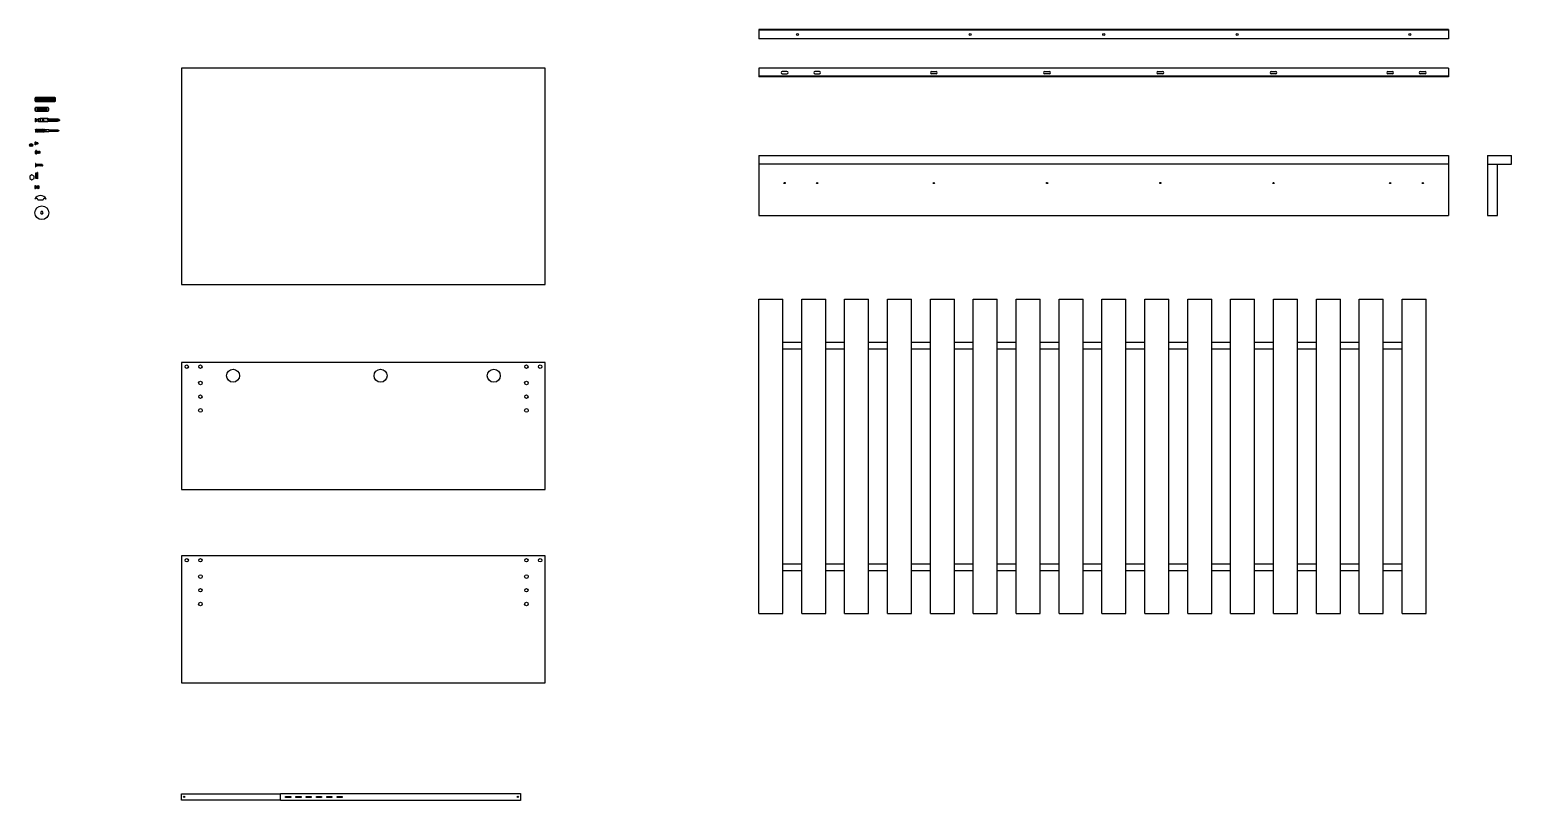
# Model space of a CAD drawing. Header units: millimetres. Extents: x 9 to 600, y -262 to 1234.
# Drawn here: x 38.5 to 470.4, y -261.5 to -36.9 of the extents above; entities that cross this region are included whole.
import ezdxf

# ---------------------------------------------------------------- set-up
doc = ezdxf.new("R2010")
doc.units = ezdxf.units.MM
doc.layers.add('Viti', color=50, linetype='Continuous')

# ---------------------------------------------------------------- blocks, each defined once
blk = doc.blocks.new('101367')
for p, q in [((40.33, 268.19), (40.33, 267.01)), ((40.53, 268), (45.73, 268)), ((40.53, 267.8), (45.73, 267.8)), ((45.93, 268.19), (45.93, 267.01)), ((40.53, 267.6), (45.73, 267.6)), ((40.53, 267.4), (45.73, 267.4)), ((40.53, 267.2), (45.73, 267.2))]:
    blk.add_line(p, q)
blk.add_lwpolyline([(40.3, 268.17), (40.19, 268.06, 0.198912), (40.13, 267.92), (40.13, 267.28, 0.198912), (40.19, 267.14), (40.3, 267.03, 0.198912), (40.37, 267), (45.89, 267, 0.198912), (45.96, 267.03), (46.07, 267.14, 0.198912), (46.13, 267.28), (46.13, 267.92, 0.198912), (46.07, 268.06), (45.96, 268.17, 0.198912), (45.89, 268.2), (40.37, 268.2, 0.198912)], format="xyb", close=True)
blk = doc.blocks.new('101359')
for p, q in [((40.25, 264.26), (40.25, 265.24)), ((43.65, 265.15), (40.45, 265.15)), ((43.65, 264.95), (40.45, 264.95)), ((43.65, 264.75), (40.45, 264.75)), ((43.65, 264.55), (40.45, 264.55)), ((43.65, 264.35), (40.45, 264.35)), ((43.85, 265.24), (43.85, 264.26))]:
    blk.add_line(p, q)
blk.add_lwpolyline([(44.05, 265, 0.198912), (44.02, 265.08), (43.88, 265.22, 0.198932), (43.81, 265.25), (40.29, 265.25, 0.198544), (40.22, 265.22), (40.08, 265.08, 0.199261), (40.05, 265), (40.05, 264.49, 0.198038), (40.08, 264.42), (40.22, 264.28, 0.199807), (40.29, 264.25), (43.81, 264.25, 0.198893), (43.88, 264.28), (44.02, 264.42, 0.198912), (44.05, 264.49), (44.05, 265)], format="xyb")
blk = doc.blocks.new('105163')
for p, q in [((40.03, 251.93), (40.03, 251.53)), ((40.38, 252.23), (40.26, 252.23)), ((40.38, 251.23), (40.26, 251.23)), ((40.43, 252.18), (40.43, 251.28)), ((40.43, 252.13), (40.43, 251.33)), ((40.46, 251.98), (40.43, 252)), ((40.43, 251.47), (40.48, 251.43)), ((40.48, 252.03), (40.46, 251.98)), ((40.5, 251.48), (40.46, 251.98)), ((40.53, 251.98), (40.48, 252.03)), ((40.48, 251.43), (40.5, 251.48)), ((40.5, 251.48), (40.55, 251.43)), ((40.55, 252.03), (40.53, 251.98)), ((40.57, 251.48), (40.53, 251.98)), ((40.6, 251.98), (40.55, 252.03)), ((40.55, 251.43), (40.57, 251.48)), ((40.57, 251.48), (40.62, 251.43)), ((40.62, 252.03), (40.6, 251.98)), ((40.64, 251.48), (40.6, 251.98)), ((40.67, 251.98), (40.62, 252.03)), ((40.62, 251.43), (40.64, 251.48)), ((40.64, 251.48), (40.69, 251.43)), ((40.69, 252.03), (40.67, 251.98)), ((40.71, 251.48), (40.67, 251.98)), ((40.74, 251.98), (40.69, 252.03)), ((40.69, 251.43), (40.71, 251.48)), ((40.71, 251.48), (40.76, 251.43)), ((40.76, 252.03), (40.74, 251.98)), ((40.78, 251.48), (40.74, 251.98)), ((40.81, 251.98), (40.76, 252.03)), ((40.76, 251.43), (40.78, 251.48)), ((40.78, 251.48), (40.83, 251.43)), ((40.83, 252.03), (40.81, 251.98)), ((40.85, 251.48), (40.81, 251.98)), ((40.88, 251.98), (40.83, 252.03)), ((40.83, 251.43), (40.85, 251.48)), ((40.85, 251.48), (40.9, 251.43)), ((40.9, 252.03), (40.88, 251.98)), ((40.92, 251.48), (40.88, 251.98)), ((40.95, 251.98), (40.9, 252.03)), ((40.9, 251.43), (40.92, 251.48)), ((40.92, 251.48), (40.97, 251.43)), ((40.97, 252.03), (40.95, 251.98)), ((40.99, 251.48), (40.95, 251.98)), ((41.02, 251.98), (40.97, 252.03)), ((40.97, 251.43), (40.99, 251.48)), ((40.99, 251.48), (41.04, 251.43)), ((41.04, 252.03), (41.02, 251.98)), ((41.06, 251.48), (41.02, 251.98)), ((41.09, 251.98), (41.04, 252.03)), ((41.04, 251.43), (41.06, 251.48)), ((41.06, 251.48), (41.11, 251.43)), ((41.11, 252.03), (41.09, 251.98)), ((41.13, 251.48), (41.09, 251.98)), ((41.16, 251.98), (41.11, 252.03)), ((41.11, 251.43), (41.13, 251.48)), ((41.13, 251.48), (41.18, 251.43)), ((41.18, 252.03), (41.16, 251.98)), ((41.2, 251.48), (41.16, 251.98)), ((41.23, 251.98), (41.18, 252.03)), ((41.18, 251.43), (41.2, 251.48)), ((41.2, 251.48), (41.25, 251.43)), ((41.25, 252.03), (41.23, 251.98)), ((41.27, 251.48), (41.23, 251.98)), ((41.3, 251.98), (41.25, 252.03)), ((41.25, 251.43), (41.27, 251.48)), ((41.27, 251.48), (41.32, 251.43)), ((41.32, 252.03), (41.3, 251.98)), ((41.34, 251.48), (41.3, 251.98)), ((41.37, 251.98), (41.32, 252.03)), ((41.32, 251.43), (41.34, 251.48)), ((41.34, 251.48), (41.39, 251.43)), ((41.37, 251.98), (41.4, 251.98)), ((41.41, 251.48), (41.37, 251.98)), ((41.39, 251.43), (41.41, 251.48)), ((41.43, 251.95), (41.43, 251.5))]:
    blk.add_line(p, q)
for centre, radius, start, end in [((40.43, 251.87), 0.405, 124.5854, 172.7178), ((40.47, 251.61), 0.451, 190.1412, 232.7163), ((40.26, 252.13), 0.1, 90, 124.5854), ((40.26, 251.33), 0.1, 232.7163, 270), ((40.38, 252.18), 0.05, 0, 90), ((40.38, 251.28), 0.05, 270, 0), ((41.4, 251.95), 0.025, 0, 90), ((41.4, 251.5), 0.025, 277.6197, 0)]:
    blk.add_arc(centre, radius, start, end)
blk = doc.blocks.new('117327')
for p, q in [((40.06, 254.75), (40.08, 254.77)), ((40.08, 254.77), (40.08, 253.87)), ((40.28, 254.47), (40.23, 254.52)), ((40.23, 254.52), (40.23, 254.51)), ((40.24, 254.17), (40.23, 254.29)), ((40.23, 254.15), (40.24, 254.17)), ((40.24, 254.17), (40.29, 254.12)), ((40.3, 254.52), (40.28, 254.47)), ((40.31, 254.17), (40.28, 254.47)), ((40.29, 254.12), (40.31, 254.17)), ((40.35, 254.47), (40.3, 254.52)), ((40.31, 254.17), (40.36, 254.12)), ((40.37, 254.52), (40.35, 254.47)), ((40.38, 254.17), (40.35, 254.47)), ((40.36, 254.12), (40.38, 254.17)), ((40.42, 254.47), (40.37, 254.52)), ((40.38, 254.17), (40.43, 254.12)), ((40.44, 254.52), (40.42, 254.47)), ((40.45, 254.17), (40.42, 254.47)), ((40.43, 254.12), (40.45, 254.17)), ((40.49, 254.47), (40.44, 254.52)), ((40.45, 254.17), (40.5, 254.12)), ((40.51, 254.52), (40.49, 254.47)), ((40.52, 254.17), (40.49, 254.47)), ((40.5, 254.12), (40.52, 254.17)), ((40.56, 254.47), (40.51, 254.52)), ((40.52, 254.17), (40.57, 254.12)), ((40.58, 254.52), (40.56, 254.47)), ((40.59, 254.17), (40.56, 254.47)), ((40.57, 254.12), (40.59, 254.17)), ((40.63, 254.47), (40.58, 254.52)), ((40.59, 254.17), (40.64, 254.12)), ((40.65, 254.52), (40.63, 254.47)), ((40.66, 254.17), (40.63, 254.47)), ((40.64, 254.12), (40.66, 254.17)), ((40.7, 254.47), (40.65, 254.52)), ((40.66, 254.17), (40.71, 254.12)), ((40.72, 254.52), (40.7, 254.47)), ((40.73, 254.17), (40.7, 254.47)), ((40.71, 254.12), (40.73, 254.17)), ((40.77, 254.47), (40.72, 254.52)), ((40.73, 254.17), (40.78, 254.12)), ((40.8, 254.17), (40.77, 254.47)), ((40.77, 254.47), (40.8, 254.47)), ((40.78, 254.12), (40.8, 254.17)), ((40.8, 254.17), (40.8, 254.17)), ((40.83, 254.45), (40.83, 254.2))]:
    blk.add_line(p, q)
blk.add_lwpolyline([(40.08, 254.77), (40.2, 254.77, -0.414214), (40.23, 254.74), (40.23, 253.9, -0.414214), (40.2, 253.87), (40.08, 253.87), (40.06, 253.89, -0.198912), (40.03, 253.96), (40.03, 254.68)], format="xyb")
for centre, radius, start, end in [((40.13, 254.68), 0.1, 135, 180), ((40.8, 254.45), 0.025, 0, 90), ((40.8, 254.2), 0.025, 270, 0)]:
    blk.add_arc(centre, radius, start, end)
blk = doc.blocks.new('*U54')
blk.add_lwpolyline([(0, 0), (0, 0.1), (0.05, 0), (0.12, -0.4), (0.12, -0.5), (0.07, -0.4), (0, 0)])
blk = doc.blocks.new('*U55')
at = {"color": 0, "linetype": 'ByBlock', "lineweight": -2, "transparency": 16777216}
for p in [(42.38, 270.66), (42.66, 270.66), (42.93, 270.66), (43.21, 270.66), (43.49, 270.66), (43.76, 270.66)]:
    blk.add_blockref('*U54', p, dxfattribs=at)
blk = doc.blocks.new('110789')
for p, q in [((40.13, 246.71), (40.13, 245.81)), ((40.23, 246.71), (40.23, 245.81)), ((40.55, 246.46), (40.33, 246.46)), ((40.83, 246.46), (40.6, 246.46)), ((41.11, 246.46), (40.88, 246.46)), ((41.38, 246.46), (41.16, 246.46)), ((41.66, 246.46), (41.43, 246.46)), ((41.94, 246.46), (41.71, 246.46)), ((42.06, 246.46), (41.99, 246.46)), ((42.11, 246.43), (42.09, 246.45)), ((42.13, 246.39), (42.13, 246.13)), ((40.62, 246.06), (40.33, 246.06)), ((40.9, 246.06), (40.67, 246.06)), ((41.18, 246.06), (40.95, 246.06)), ((41.45, 246.06), (41.23, 246.06)), ((41.73, 246.06), (41.5, 246.06)), ((42.01, 246.06), (41.78, 246.06)), ((42.06, 246.06), (42.06, 246.06)), ((42.09, 246.08), (42.11, 246.1))]:
    blk.add_line(p, q)
blk.add_lwpolyline([(40.23, 246.71), (40.33, 246.46), (40.33, 246.06), (40.23, 245.81)])
for centre, start, end in [((40.18, 246.71), 360, 180), ((42.06, 246.41), 45, 90), ((42.08, 246.39), 0, 45), ((40.18, 245.81), 180, 0), ((42.06, 246.11), 270, 315), ((42.08, 246.13), 315, 0)]:
    blk.add_arc(centre, 0.05, start, end)
blk.add_blockref('*U55', (-1.83, -24.2))
blk = doc.blocks.new('*U62')
blk.add_lwpolyline([(-0.02, 0.1), (-0.02, 0.25), (0.03, 0.1), (0.14, -0.5), (0.14, -0.65), (0.09, -0.5), (-0.02, 0.1)])
blk = doc.blocks.new('*U63')
at = {"color": 0, "linetype": 'ByBlock', "lineweight": -2, "transparency": 16777216}
for p in [(42.38, 270.66), (42.69, 270.66), (42.99, 270.66), (43.3, 270.66), (43.61, 270.66), (43.91, 270.66), (44.22, 270.66), (44.53, 270.66), (44.83, 270.66)]:
    blk.add_blockref('*U62', p, dxfattribs=at)
blk = doc.blocks.new('123491')
for p, q in [((40.18, 259.21), (40.18, 258.34)), ((40.23, 259.22), (40.23, 258.32)), ((40.33, 259.21), (40.33, 258.33)), ((41, 259.09), (41.03, 259.12)), ((41.03, 259.27), (41.03, 259.12)), ((41.03, 259.12), (41.03, 258.42)), ((41.53, 259.27), (41.58, 259.3)), ((41.58, 259.3), (41.58, 258.25)), ((46.88, 258.97), (46.88, 259.12)), ((46.88, 259.12), (46.94, 258.94)), ((40.13, 259.05), (40.13, 258.5)), ((40.38, 259.02), (40.98, 259.02)), ((40.38, 258.52), (40.98, 258.52)), ((40.98, 259.02), (40.98, 258.52)), ((41, 258.45), (41.03, 258.42)), ((41.03, 258.42), (41.03, 258.27)), ((41.58, 258.25), (41.53, 258.27)), ((43.78, 259.07), (43.8, 259.07)), ((43.78, 258.47), (43.91, 258.47)), ((43.85, 259.07), (44.11, 259.07)), ((43.96, 258.47), (44.21, 258.47)), ((44.16, 259.07), (44.41, 259.07)), ((44.26, 258.47), (44.52, 258.47)), ((44.46, 259.07), (44.72, 259.07)), ((44.57, 258.47), (44.83, 258.47)), ((44.77, 259.07), (45.03, 259.07)), ((44.88, 258.47), (45.13, 258.47)), ((45.08, 259.07), (45.33, 259.07)), ((45.18, 258.47), (45.44, 258.47)), ((45.38, 259.07), (45.64, 259.07)), ((45.49, 258.47), (45.75, 258.47)), ((45.69, 259.07), (45.94, 259.07)), ((45.8, 258.47), (46.05, 258.47)), ((46, 259.07), (46.25, 259.07)), ((46.1, 258.47), (46.36, 258.47)), ((46.3, 259.07), (46.56, 259.07)), ((46.41, 258.47), (46.56, 258.47)), ((46.78, 259.02), (46.88, 258.97)), ((46.95, 258.61), (46.78, 258.52)), ((46.95, 258.61), (46.88, 258.97)), ((46.94, 258.94), (47.28, 258.77)), ((46.94, 258.94), (46.99, 258.63)), ((47, 258.46), (46.95, 258.61)), ((47.28, 258.77), (46.99, 258.63)), ((46.99, 258.63), (47, 258.46))]:
    blk.add_line(p, q)
for points in [[(40.18, 259.21), (40.23, 259.22), (40.31, 259.22, -0.344151), (40.34, 259.2), (40.38, 259.02), (40.38, 258.52), (40.34, 258.34, -0.344151), (40.31, 258.32), (40.23, 258.32), (40.18, 258.34)], [(42.18, 259.12), (42.43, 258.98, -0.259444), (42.54, 258.77), (42.54, 258.77, -0.259444), (42.43, 258.56), (42.18, 258.42)]]:
    blk.add_lwpolyline(points, format="xyb")
for points in [[(41.03, 259.27), (41.53, 259.27), (41.53, 258.27), (41.03, 258.27)], [(41.58, 259.3), (43.78, 259.3), (43.78, 258.25), (41.58, 258.25)], [(43.78, 259.12), (42.18, 259.12), (42.18, 258.42), (43.78, 258.42)], [(46.56, 259.07), (46.56, 259.22), (46.61, 259.07), (46.71, 258.49), (46.72, 258.33), (46.66, 258.48), (46.56, 259.07)]]:
    blk.add_lwpolyline(points)
for centre, radius, start, end in [((40.4, 259.05), 0.267, 144.3279, 181.2305), ((40.4, 258.49), 0.267, 178.7695, 215.6721), ((41.11, 259.03), 0.128, 154.7078, 182.2482), ((41.11, 258.52), 0.126, 177.5641, 205.4706), ((41.02, 259.07), 0.03, 135, 154.7078), ((41.02, 258.47), 0.03, 205.4706, 225), ((46.56, 258.97), 0.5, 270, 281.7764), ((46.56, 258.57), 0.5, 63.4349, 84.5343), ((46.56, 258.97), 0.5, 287.457, 296.5651)]:
    blk.add_arc(centre, radius, start, end)
blk.add_blockref('*U63', (1.44, -11.69))
blk = doc.blocks.new('*U58')
blk.add_lwpolyline([(-0.01, 0.05), (0, 0.15), (0.04, 0.05), (0.13, -0.45), (0.13, -0.55), (0.08, -0.45), (-0.01, 0.05)])
blk = doc.blocks.new('*U59')
at = {"color": 0, "linetype": 'ByBlock', "lineweight": -2, "transparency": 16777216}
for p in [(42.38, 270.66), (42.76, 270.66), (43.15, 270.66), (43.53, 270.66), (43.91, 270.66), (44.3, 270.66), (44.68, 270.66)]:
    blk.add_blockref('*U58', p, dxfattribs=at)
blk = doc.blocks.new('114334')
for p, q in [((40.21, 258.88), (40.27, 258.18)), ((40.21, 258.88), (40.21, 258.19)), ((40.22, 258.18), (40.27, 258.18)), ((42.79, 258.88), (42.73, 258.88)), ((42.79, 258.18), (42.79, 258.88)), ((44.09, 258.78), (44.09, 258.28))]:
    blk.add_line(p, q)
for points in [[(40.21, 258.88), (40.23, 258.93), (40.28, 258.88)], [(40.27, 258.18), (40.32, 258.13), (40.34, 258.18)], [(40.28, 258.88), (40.3, 258.93), (40.35, 258.88)], [(40.28, 258.88), (40.34, 258.18)], [(40.34, 258.18), (40.39, 258.13), (40.41, 258.18)], [(40.35, 258.88), (40.37, 258.93), (40.42, 258.88)], [(40.35, 258.88), (40.41, 258.18)], [(40.41, 258.18), (40.46, 258.13), (40.48, 258.18)], [(40.42, 258.88), (40.44, 258.93), (40.49, 258.88)], [(40.42, 258.88), (40.48, 258.18)], [(40.48, 258.18), (40.53, 258.13), (40.55, 258.18)], [(40.49, 258.88), (40.51, 258.93), (40.56, 258.88)], [(40.49, 258.88), (40.55, 258.18)], [(40.55, 258.18), (40.6, 258.13), (40.62, 258.18)], [(40.56, 258.88), (40.58, 258.93), (40.63, 258.88)], [(40.56, 258.88), (40.62, 258.18)], [(40.62, 258.18), (40.67, 258.13), (40.69, 258.18)], [(40.63, 258.88), (40.65, 258.93), (40.7, 258.88)], [(40.63, 258.88), (40.69, 258.18)], [(40.69, 258.18), (40.74, 258.13), (40.76, 258.18)], [(40.7, 258.88), (40.72, 258.93), (40.77, 258.88)], [(40.7, 258.88), (40.76, 258.18)], [(40.76, 258.18), (40.81, 258.13), (40.83, 258.18)], [(40.77, 258.88), (40.79, 258.93), (40.84, 258.88)], [(40.77, 258.88), (40.83, 258.18)], [(40.83, 258.18), (40.88, 258.13), (40.9, 258.18)], [(40.84, 258.88), (40.86, 258.93), (40.91, 258.88)], [(40.84, 258.88), (40.9, 258.18)], [(40.9, 258.18), (40.95, 258.13), (40.97, 258.18)], [(40.91, 258.88), (40.93, 258.93), (40.98, 258.88)], [(40.91, 258.88), (40.97, 258.18)], [(40.97, 258.18), (41.02, 258.13), (41.04, 258.18)], [(40.98, 258.88), (41, 258.93), (41.05, 258.88)], [(40.98, 258.88), (41.04, 258.18)], [(41.04, 258.18), (41.09, 258.13), (41.11, 258.18)], [(41.05, 258.88), (41.07, 258.93), (41.12, 258.88)], [(41.05, 258.88), (41.11, 258.18)], [(41.11, 258.18), (41.16, 258.13), (41.18, 258.18)], [(41.12, 258.88), (41.14, 258.93), (41.19, 258.88)], [(41.12, 258.88), (41.18, 258.18)], [(41.18, 258.18), (41.23, 258.13), (41.25, 258.18)], [(41.19, 258.88), (41.21, 258.93), (41.26, 258.88)], [(41.19, 258.88), (41.25, 258.18)], [(41.25, 258.18), (41.3, 258.13), (41.32, 258.18)], [(41.26, 258.88), (41.28, 258.93), (41.33, 258.88)], [(41.26, 258.88), (41.32, 258.18)], [(41.32, 258.18), (41.37, 258.13), (41.39, 258.18)], [(41.33, 258.88), (41.35, 258.93), (41.4, 258.88)], [(41.33, 258.88), (41.39, 258.18)], [(41.39, 258.18), (41.44, 258.13), (41.46, 258.18)], [(41.4, 258.88), (41.42, 258.93), (41.47, 258.88)], [(41.4, 258.88), (41.46, 258.18)], [(41.46, 258.18), (41.51, 258.13), (41.53, 258.18)], [(41.47, 258.88), (41.49, 258.93), (41.54, 258.88)], [(41.47, 258.88), (41.53, 258.18)], [(41.53, 258.18), (41.58, 258.13), (41.6, 258.18)], [(41.54, 258.88), (41.56, 258.93), (41.61, 258.88)], [(41.54, 258.88), (41.6, 258.18)], [(41.6, 258.18), (41.65, 258.13), (41.67, 258.18)], [(41.61, 258.88), (41.63, 258.93), (41.68, 258.88)], [(41.61, 258.88), (41.67, 258.18)], [(41.67, 258.18), (41.72, 258.13), (41.74, 258.18)], [(41.68, 258.88), (41.7, 258.93), (41.75, 258.88)], [(41.68, 258.88), (41.74, 258.18)], [(41.74, 258.18), (41.79, 258.13), (41.81, 258.18)], [(41.75, 258.88), (41.77, 258.93), (41.82, 258.88)], [(41.75, 258.88), (41.81, 258.18)], [(41.81, 258.18), (41.86, 258.13), (41.88, 258.18)], [(41.82, 258.88), (41.84, 258.93), (41.89, 258.88)], [(41.82, 258.88), (41.88, 258.18)], [(41.88, 258.18), (41.93, 258.13), (41.95, 258.18)], [(41.89, 258.88), (41.91, 258.93), (41.96, 258.88)], [(41.89, 258.88), (41.95, 258.18)], [(41.95, 258.18), (42, 258.13), (42.02, 258.18)], [(41.96, 258.88), (41.98, 258.93), (42.03, 258.88)], [(41.96, 258.88), (42.02, 258.18)], [(42.02, 258.18), (42.07, 258.13), (42.09, 258.18)], [(42.03, 258.88), (42.05, 258.93), (42.1, 258.88)], [(42.03, 258.88), (42.09, 258.18)], [(42.09, 258.18), (42.14, 258.13), (42.16, 258.18)], [(42.1, 258.88), (42.12, 258.93), (42.17, 258.88)], [(42.1, 258.88), (42.16, 258.18)], [(42.16, 258.18), (42.21, 258.13), (42.23, 258.18)], [(42.17, 258.88), (42.19, 258.93), (42.24, 258.88)], [(42.17, 258.88), (42.23, 258.18)], [(42.23, 258.18), (42.28, 258.13), (42.3, 258.18)], [(42.24, 258.88), (42.26, 258.93), (42.31, 258.88)], [(42.24, 258.88), (42.3, 258.18)], [(42.3, 258.18), (42.35, 258.13), (42.37, 258.18)], [(42.31, 258.88), (42.33, 258.93), (42.38, 258.88)], [(42.31, 258.88), (42.37, 258.18)], [(42.37, 258.18), (42.42, 258.13), (42.44, 258.18)], [(42.38, 258.88), (42.4, 258.93), (42.45, 258.88)], [(42.38, 258.88), (42.44, 258.18)], [(42.44, 258.18), (42.49, 258.13), (42.51, 258.18)], [(42.45, 258.88), (42.47, 258.93), (42.52, 258.88)], [(42.45, 258.88), (42.51, 258.18)], [(42.51, 258.18), (42.56, 258.13), (42.58, 258.18)], [(42.52, 258.88), (42.54, 258.93), (42.59, 258.88)], [(42.52, 258.88), (42.58, 258.18)], [(42.58, 258.18), (42.63, 258.13), (42.65, 258.18)], [(42.59, 258.88), (42.61, 258.93), (42.66, 258.88)], [(42.59, 258.88), (42.65, 258.18)], [(42.65, 258.18), (42.7, 258.13), (42.72, 258.18)], [(42.66, 258.88), (42.68, 258.93), (42.73, 258.88)], [(42.66, 258.88), (42.72, 258.18)], [(42.72, 258.18), (42.77, 258.13), (42.79, 258.18)], [(42.73, 258.88), (42.79, 258.18)], [(42.79, 258.88), (43.19, 258.88), (43.19, 258.18), (42.79, 258.18)], [(43.19, 258.83), (44.09, 258.83), (44.09, 258.23), (43.19, 258.23)], [(44.09, 258.78), (44.18, 258.78)], [(44.27, 258.28), (44.09, 258.28)], [(44.23, 258.78), (44.56, 258.78)], [(44.65, 258.28), (44.32, 258.28)], [(44.61, 258.78), (44.94, 258.78)], [(45.03, 258.28), (44.7, 258.28)], [(44.99, 258.78), (45.33, 258.78)], [(45.42, 258.28), (45.08, 258.28)], [(45.38, 258.78), (45.71, 258.78)], [(45.8, 258.28), (45.47, 258.28)], [(45.76, 258.78), (46.09, 258.78)], [(46.18, 258.28), (45.85, 258.28)], [(46.14, 258.78), (46.48, 258.78)], [(46.56, 258.28), (46.23, 258.28)]]:
    blk.add_lwpolyline(points)
blk.add_lwpolyline([(46.53, 258.78), (46.58, 258.78, -0.175452), (46.78, 258.71), (46.98, 258.54, -0.468375), (46.98, 258.52), (46.78, 258.35, -0.149), (46.61, 258.28, -0.149)], format="xyb")
blk.add_arc((40.22, 258.19), 0.01, 180, 270)
blk.add_blockref('*U59', (1.81, -11.93))
blk = doc.blocks.new('114254')
for p, q in [((40.13, 245.68), (40.13, 244.18)), ((40.63, 245.68), (40.13, 245.68)), ((40.13, 245.3), (40.63, 245.3)), ((40.13, 244.55), (40.63, 244.55)), ((40.13, 244.18), (40.63, 244.18)), ((40.63, 245.73), (40.63, 244.13)), ((40.63, 244.18), (40.63, 245.68)), ((40.73, 245.83), (40.73, 244.03)), ((40.73, 245.83), (40.73, 245.83)), ((40.73, 244.03), (40.73, 244.03))]:
    blk.add_line(p, q)
for centre, start, end in [((40.73, 245.73), 90, 180), ((40.73, 244.13), 180, 270)]:
    blk.add_arc(centre, 0.1, start, end)
blk = doc.blocks.new('102267')
for p, q in [((40.23, 240.58), (40.23, 239.78)), ((40.23, 240.58), (40.33, 240.48)), ((40.23, 239.78), (40.33, 239.88))]:
    blk.add_line(p, q)
for points in [[(40.23, 240.58), (40.04, 240.58, 0.414214), (40.03, 240.57), (40.03, 239.79, 0.414214), (40.04, 239.78), (40.23, 239.78)], [(40.63, 239.88), (40.34, 239.78, -0.511918), (40.33, 239.79), (40.33, 240.56, -0.511918), (40.34, 240.57), (40.63, 240.48)], [(40.93, 239.88), (40.64, 239.78, -0.511918), (40.63, 239.79), (40.63, 240.56, -0.511918), (40.64, 240.57), (40.93, 240.48)]]:
    blk.add_lwpolyline(points, format="xyb")
blk.add_lwpolyline([(40.93, 240.56), (40.93, 239.79, 0.511918), (40.94, 239.78), (41.22, 239.87, 0.322823), (41.23, 239.88), (41.23, 240.47, 0.322823), (41.22, 240.48), (40.94, 240.57, 0.511918)], format="xyb", close=True)

msp = doc.modelspace()

# ---------------------------------------------------------------- linework, layer by layer
for p, q in [((452.03, -36.94), (251.03, -36.94)), ((251.03, -36.94), (251.03, -39.64)), ((452.03, -37.14), (251.03, -37.14)), ((452.03, -36.94), (452.03, -39.64)), ((452.03, -39.64), (251.03, -39.64)), ((452.03, -48.21), (251.03, -48.21)), ((251.03, -48.21), (251.03, -50.71)), ((452.03, -50.51), (251.03, -50.51)), ((452.03, -50.71), (251.03, -50.71)), ((452.03, -48.21), (452.03, -50.71)), ((251.03, -73.65), (251.03, -91.15)), ((463.35, -73.65), (470.35, -73.65)), ((463.35, -73.65), (463.35, -76.15)), ((463.35, -76.15), (470.35, -76.15)), ((463.35, -76.15), (463.35, -91.15)), ((466.35, -91.15), (466.35, -76.15)), ((470.35, -76.15), (470.35, -73.65)), ((251.03, -91.15), (452.03, -91.15)), ((463.35, -91.15), (466.35, -91.15)), ((82.78, -111.21), (188.78, -111.21)), ((251.03, -207.1), (251.03, -115.5)), ((251.03, -115.5), (258.03, -115.5)), ((258.03, -207.1), (258.03, -115.5)), ((263.53, -207.1), (263.53, -115.5)), ((263.53, -115.5), (270.53, -115.5)), ((270.53, -207.1), (270.53, -115.5)), ((276.03, -207.1), (276.03, -115.5)), ((276.03, -115.5), (283.03, -115.5)), ((283.03, -207.1), (283.03, -115.5)), ((288.53, -207.1), (288.53, -115.5)), ((288.53, -115.5), (295.53, -115.5)), ((295.53, -207.1), (295.53, -115.5)), ((301.03, -207.1), (301.03, -115.5)), ((301.03, -115.5), (308.03, -115.5)), ((308.03, -207.1), (308.03, -115.5)), ((313.53, -207.1), (313.53, -115.5)), ((313.53, -115.5), (320.53, -115.5)), ((320.53, -207.1), (320.53, -115.5)), ((326.03, -207.1), (326.03, -115.5)), ((326.03, -115.5), (333.03, -115.5)), ((333.03, -207.1), (333.03, -115.5)), ((338.53, -207.1), (338.53, -115.5)), ((338.53, -115.5), (345.53, -115.5)), ((345.53, -207.1), (345.53, -115.5)), ((351.03, -207.1), (351.03, -115.5)), ((351.03, -115.5), (358.03, -115.5)), ((358.03, -207.1), (358.03, -115.5)), ((363.53, -207.1), (363.53, -115.5)), ((363.53, -115.5), (370.53, -115.5)), ((370.53, -207.1), (370.53, -115.5)), ((376.03, -207.1), (376.03, -115.5)), ((376.03, -115.5), (383.03, -115.5)), ((383.03, -207.1), (383.03, -115.5)), ((388.53, -207.1), (388.53, -115.5)), ((388.53, -115.5), (395.53, -115.5)), ((395.53, -207.1), (395.53, -115.5)), ((401.03, -207.1), (401.03, -115.5)), ((401.03, -115.5), (408.03, -115.5)), ((408.03, -207.1), (408.03, -115.5)), ((413.53, -207.1), (413.53, -115.5)), ((413.53, -115.5), (420.53, -115.5)), ((420.53, -207.1), (420.53, -115.5)), ((426.03, -207.1), (426.03, -115.5)), ((426.03, -115.5), (433.03, -115.5)), ((433.03, -207.1), (433.03, -115.5)), ((438.53, -207.1), (438.53, -115.5)), ((438.53, -115.5), (445.53, -115.5)), ((445.53, -207.1), (445.53, -115.5)), ((258.03, -128), (263.53, -128)), ((270.53, -128), (276.03, -128)), ((283.03, -128), (288.53, -128)), ((295.53, -128), (301.03, -128)), ((308.03, -128), (313.53, -128)), ((320.53, -128), (326.03, -128)), ((333.03, -128), (338.53, -128)), ((345.53, -128), (351.03, -128)), ((358.03, -128), (363.53, -128)), ((370.53, -128), (376.03, -128)), ((383.03, -128), (388.53, -128)), ((395.53, -128), (401.03, -128)), ((408.03, -128), (413.53, -128)), ((420.53, -128), (426.03, -128)), ((433.03, -128), (438.53, -128)), ((258.03, -130), (263.53, -130)), ((270.53, -130), (276.03, -130)), ((283.03, -130), (288.53, -130)), ((295.53, -130), (301.03, -130)), ((308.03, -130), (313.53, -130)), ((320.53, -130), (326.03, -130)), ((333.03, -130), (338.53, -130)), ((345.53, -130), (351.03, -130)), ((358.03, -130), (363.53, -130)), ((370.53, -130), (376.03, -130)), ((383.03, -130), (388.53, -130)), ((395.53, -130), (401.03, -130)), ((408.03, -130), (413.53, -130)), ((420.53, -130), (426.03, -130)), ((433.03, -130), (438.53, -130)), ((258.03, -192.6), (263.53, -192.6)), ((270.53, -192.6), (276.03, -192.6)), ((283.03, -192.6), (288.53, -192.6)), ((295.53, -192.6), (301.03, -192.6)), ((308.03, -192.6), (313.53, -192.6)), ((320.53, -192.6), (326.03, -192.6)), ((333.03, -192.6), (338.53, -192.6)), ((345.53, -192.6), (351.03, -192.6)), ((358.03, -192.6), (363.53, -192.6)), ((370.53, -192.6), (376.03, -192.6)), ((383.03, -192.6), (388.53, -192.6)), ((395.53, -192.6), (401.03, -192.6)), ((408.03, -192.6), (413.53, -192.6)), ((420.53, -192.6), (426.03, -192.6)), ((433.03, -192.6), (438.53, -192.6)), ((258.03, -194.6), (263.53, -194.6)), ((270.53, -194.6), (276.03, -194.6)), ((283.03, -194.6), (288.53, -194.6)), ((295.53, -194.6), (301.03, -194.6)), ((308.03, -194.6), (313.53, -194.6)), ((320.53, -194.6), (326.03, -194.6)), ((333.03, -194.6), (338.53, -194.6)), ((345.53, -194.6), (351.03, -194.6)), ((358.03, -194.6), (363.53, -194.6)), ((370.53, -194.6), (376.03, -194.6)), ((383.03, -194.6), (388.53, -194.6)), ((395.53, -194.6), (401.03, -194.6)), ((408.03, -194.6), (413.53, -194.6)), ((420.53, -194.6), (426.03, -194.6)), ((433.03, -194.6), (438.53, -194.6)), ((251.03, -207.1), (258.03, -207.1)), ((263.53, -207.1), (270.53, -207.1)), ((276.03, -207.1), (283.03, -207.1)), ((288.53, -207.1), (295.53, -207.1)), ((301.03, -207.1), (308.03, -207.1)), ((313.53, -207.1), (320.53, -207.1)), ((326.03, -207.1), (333.03, -207.1)), ((338.53, -207.1), (345.53, -207.1)), ((351.03, -207.1), (358.03, -207.1)), ((363.53, -207.1), (370.53, -207.1)), ((376.03, -207.1), (383.03, -207.1)), ((388.53, -207.1), (395.53, -207.1)), ((401.03, -207.1), (408.03, -207.1)), ((413.53, -207.1), (420.53, -207.1)), ((426.03, -207.1), (433.03, -207.1)), ((438.53, -207.1), (445.53, -207.1)), ((111.59, -261.54), (111.59, -259.54))]:
    msp.add_line(p, q)
for points in [[(188.78, -111.21), (188.78, -48.21), (82.78, -48.21), (82.78, -111.21)], [(258.91, -49.13), (257.85, -49.13)], [(257.85, -49.78), (258.91, -49.78)], [(259.2, -49.13), (258.91, -49.13)], [(258.91, -49.78), (259.2, -49.78)], [(268.41, -49.13), (267.35, -49.13)], [(267.35, -49.78), (267.65, -49.78)], [(267.65, -49.78), (268.7, -49.78)], [(268.7, -49.13), (268.41, -49.13)], [(301.35, -49.13), (302.41, -49.13)], [(302.41, -49.78), (301.35, -49.78)], [(302.41, -49.13), (302.7, -49.13)], [(302.7, -49.78), (302.41, -49.78)], [(334.35, -49.13), (335.41, -49.13)], [(335.41, -49.78), (334.35, -49.78)], [(335.41, -49.13), (335.7, -49.13)], [(335.7, -49.78), (335.41, -49.78)], [(367.35, -49.13), (368.41, -49.13)], [(368.41, -49.78), (367.35, -49.78)], [(368.41, -49.13), (368.7, -49.13)], [(368.7, -49.78), (368.41, -49.78)], [(400.35, -49.13), (401.41, -49.13)], [(401.41, -49.78), (400.35, -49.78)], [(401.41, -49.13), (401.7, -49.13)], [(401.7, -49.78), (401.41, -49.78)], [(434.35, -49.13), (435.41, -49.13)], [(435.41, -49.78), (434.35, -49.78)], [(435.41, -49.13), (435.7, -49.13)], [(435.7, -49.78), (435.41, -49.78)], [(443.85, -49.13), (444.91, -49.13)], [(444.91, -49.78), (443.85, -49.78)], [(444.91, -49.13), (445.2, -49.13)], [(445.2, -49.78), (444.91, -49.78)], [(251.03, -73.65), (452.03, -73.65), (452.03, -91.15)], [(452.03, -76.15), (452.03, -76.15), (251.03, -76.15)], [(92.18, -133.91), (82.78, -133.91), (82.78, -170.91), (188.78, -170.91)], [(188.78, -170.91), (188.78, -133.91), (92.18, -133.91)], [(92.18, -190.32), (82.78, -190.32), (82.78, -227.32), (188.78, -227.32)], [(188.78, -227.32), (188.78, -190.32), (92.18, -190.32)], [(111.59, -261.49), (84.5, -261.49)], [(85.33, -259.59), (111.59, -259.59)], [(111.59, -259.54), (179.85, -259.54)], [(178.97, -261.54), (111.59, -261.54)]]:
    msp.add_lwpolyline(points)
for points in [[(39.13, -70.54), (39, -70.54, -0.414214), (38.99, -70.53), (38.99, -70.41, 0.414214), (38.98, -70.4), (38.9, -70.4, 0.414214), (38.89, -70.41), (38.89, -70.53, -0.414214), (38.88, -70.54), (38.76, -70.54, 0.414214), (38.75, -70.55), (38.75, -70.63, 0.414214), (38.76, -70.64), (38.88, -70.64, -0.414214), (38.89, -70.65), (38.89, -70.77, 0.414214), (38.9, -70.78), (38.98, -70.78, 0.414214), (38.99, -70.77), (38.99, -70.65, -0.414214), (39, -70.64), (39.13, -70.64, 0.414214), (39.14, -70.63), (39.14, -70.55, 0.414214)], [(113.09, -260.64), (113.09, -260.44, -0.414214), (113.14, -260.39), (114.54, -260.39, -0.414214), (114.59, -260.44), (114.59, -260.64, -0.414214), (114.54, -260.69), (113.14, -260.69, -0.414214)], [(119.09, -260.64), (119.09, -260.44, -0.414214), (119.14, -260.39), (120.54, -260.39, -0.414214), (120.59, -260.44), (120.59, -260.64, -0.414214), (120.54, -260.69), (119.14, -260.69, -0.414214)], [(122.09, -260.64), (122.09, -260.44, -0.414214), (122.14, -260.39), (123.54, -260.39, -0.414214), (123.59, -260.44), (123.59, -260.64, -0.414214), (123.54, -260.69), (122.14, -260.69, -0.414214)], [(125.09, -260.64), (125.09, -260.44, -0.414214), (125.14, -260.39), (126.54, -260.39, -0.414214), (126.59, -260.44), (126.59, -260.64, -0.414214), (126.54, -260.69), (125.14, -260.69, -0.414214)], [(128.09, -260.64), (128.09, -260.44, -0.414214), (128.14, -260.39), (129.54, -260.39, -0.414214), (129.59, -260.44), (129.59, -260.64, -0.414214), (129.54, -260.69), (128.14, -260.69, -0.414214)]]:
    msp.add_lwpolyline(points, format="xyb", close=True)
msp.add_lwpolyline([(39.17, -79.23), (38.52, -79.61), (38.52, -80.36), (39.17, -80.73), (39.82, -80.36), (39.82, -79.61)], close=True)
at = {"linetype": 'Continuous'}
for points in [[(84.5, -261.49), (83.47, -261.49), (82.79, -261.49, -0.414214), (82.78, -261.48), (82.78, -259.6, -0.414214), (82.79, -259.59), (83.4, -259.59), (85.33, -259.59)], [(181.52, -260.59), (181.52, -261.53, -0.414214), (181.51, -261.54), (180.9, -261.54), (178.97, -261.54)], [(179.85, -259.54), (180.83, -259.54), (181.51, -259.54, -0.414214), (181.52, -259.55), (181.52, -260.59)]]:
    msp.add_lwpolyline(points, format="xyb", dxfattribs=at)
for points in [[(116.42, -260.69), (116.14, -260.69, -0.414214), (116.09, -260.64), (116.09, -260.44, -0.414214), (116.14, -260.39), (116.42, -260.39)], [(116.42, -260.39), (117.54, -260.39, -0.414214), (117.59, -260.44), (117.59, -260.64, -0.414214), (117.54, -260.69), (116.42, -260.69)]]:
    msp.add_lwpolyline(points, format="xyb")
for centre, radius in [((262.31, -38.39), 0.293), ((312.62, -38.39), 0.293), ((351.53, -38.39), 0.293), ((390.43, -38.39), 0.293), ((440.74, -38.39), 0.293), ((38.94, -70.59), 0.45), ((38.94, -70.59), 0.397), ((258.53, -81.65), 0.175), ((268.03, -81.65), 0.175), ((302.03, -81.65), 0.175), ((335.03, -81.65), 0.175), ((368.03, -81.65), 0.175), ((401.03, -81.65), 0.175), ((435.03, -81.65), 0.175), ((444.53, -81.65), 0.175), ((84.28, -135.16), 0.5), ((88.28, -135.16), 0.5), ((97.78, -137.79), 1.9), ((140.78, -137.79), 1.9), ((173.78, -137.79), 1.9), ((183.28, -135.16), 0.5), ((187.28, -135.16), 0.5), ((88.28, -139.91), 0.525), ((183.28, -139.91), 0.525), ((88.28, -143.91), 0.5), ((183.28, -143.91), 0.5), ((88.28, -147.91), 0.525), ((183.28, -147.91), 0.525), ((84.28, -191.57), 0.5), ((88.28, -191.57), 0.5), ((183.28, -191.57), 0.5), ((187.28, -191.57), 0.5), ((88.28, -196.32), 0.525), ((183.28, -196.32), 0.525), ((88.28, -200.32), 0.5), ((183.28, -200.32), 0.5), ((88.28, -204.32), 0.525), ((183.28, -204.32), 0.525), ((83.55, -260.54), 0.175), ((180.78, -260.54), 0.175)]:
    msp.add_circle(centre, radius)
for centre, start, end in [((257.85, -49.46), 90, 270), ((259.2, -49.46), 270, 90), ((267.35, -49.46), 90, 270), ((268.7, -49.46), 270, 90), ((301.35, -49.46), 90, 270), ((302.7, -49.46), 270, 90), ((334.35, -49.46), 90, 270), ((335.7, -49.46), 270, 90), ((367.35, -49.46), 90, 270), ((368.7, -49.46), 270, 90), ((400.35, -49.46), 90, 270), ((401.7, -49.46), 270, 90), ((434.35, -49.46), 90, 270), ((435.7, -49.46), 270, 90), ((443.85, -49.46), 90, 270), ((445.2, -49.46), 270, 90)]:
    msp.add_arc(centre, 0.325, start, end)
at = {"layer": 'Viti'}
for p, q in [((40.19, -86.22), (40.03, -86.22)), ((43.13, -86.22), (43.3, -86.22)), ((40.88, -86.5), (42.45, -86.5))]:
    msp.add_line(p, q, dxfattribs=at)
msp.add_lwpolyline([(41.85, -89.93), (41.65, -90.28), (41.85, -90.63), (42.25, -90.63), (42.45, -90.28), (42.25, -89.93)], close=True, dxfattribs=at)
msp.add_circle((42.05, -90.28), 2, dxfattribs=at)
for centre, radius, start, end in [((41.66, -87.16), 1.89, 29.9589, 150.0411), ((40.48, -86.5), 0.4, 0, 135), ((42.85, -86.5), 0.4, 45, 180)]:
    msp.add_arc(centre, radius, start, end, dxfattribs=at)

# ---------------------------------------------------------------- block references
for name, p in [('101367', (-0.08, -324.91)), ('101359', (0, -324.91)), ('123491', (0, -322.08)), ('114334', (0, -324.91)), ('117327', (0.07, -324.42)), ('105163', (0.07, -324.42)), ('110789', (0.07, -322.72)), ('114254', (0.07, -324.42)), ('102267', (0, -323.04))]:
    msp.add_blockref(name, p, dxfattribs=at)

doc.saveas('drawing.dxf')
